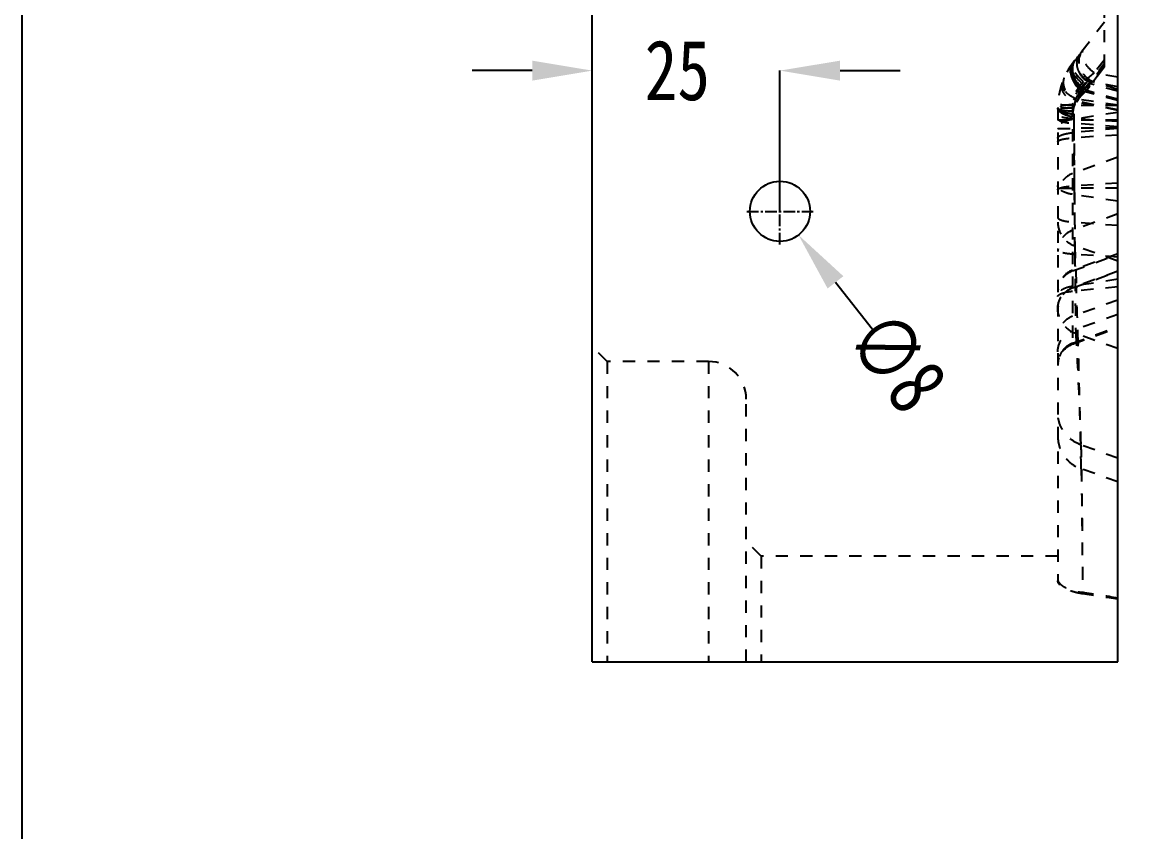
# Model space of a CAD drawing. Header units: millimetres. Extents: x 1803 to 4269, y -6912 to 1836.
# Drawn here: x 2590.7 to 2739.2, y -3318.1 to -3210.3 of the extents above; entities that cross this region are included whole.
import ezdxf

# ---------------------------------------------------------------- set-up
doc = ezdxf.new("R2010")
doc.units = ezdxf.units.MM
doc.header["$LTSCALE"] = 16.335
doc.header["$PDMODE"] = 3
doc.header["$PDSIZE"] = 0.3125
doc.linetypes.add('CENTER', pattern=[0.6, 0.375, -0.075, 0.075, -0.075])
doc.linetypes.add('HIDDEN', pattern=[0.2, 0.1, -0.1])
doc.layers.get('0').update_dxf_attribs({"linetype": 'CONTINUOUS'})
doc.layers.get('Defpoints').update_dxf_attribs({"linetype": 'CONTINUOUS'})
doc.layers.add('DEFAULT_2', color=8, linetype='HIDDEN')
doc.styles.get("Standard").update_dxf_attribs({"font": 'txt', "width": 0.8})
doc.dimstyles.new('11', dxfattribs={"dimtxt": 8, "dimasz": 8, "dimexe": 0, "dimexo": 0, "dimgap": 0, "dimtad": 0, "dimdsep": 46, "dimtxsty": 'Standard', "dimcen": 0, "dimclrd": 4, "dimclre": 4, "dimclrt": 6, "dimazin": 0, "dimtp": 0.01, "dimtm": 0.01, "dimtfac": 1, "dimtofl": 0, "dimtmove": 0, "dimatfit": 3, "dimfxl": 0, "dimtolj": 1, "dimarcsym": 0})

# ---------------------------------------------------------------- blocks, each defined once
blk = doc.blocks.new('*D346')
at = {"color": 4, "lineweight": -2}
blk.add_line((2703.89, -3251.22), (2698.96, -3244.92), dxfattribs=at)
at = {"color": 4}
blk.add_solid([(2700.01, -3244.1), (2697.91, -3245.74), (2694.03, -3238.61)], dxfattribs=at)
at = {"layer": 'Defpoints', "color": 0}
for p in [(2689.11, -3232.31), (2694.03, -3238.61)]:
    blk.add_point(p, dxfattribs=at)
at = {"color": 6, "insert": (2707.17, -3255.42), "char_height": 8, "attachment_point": 5, "rotation": 308.0093}
blk.add_mtext('\\A1;∅8', dxfattribs=at)
blk = doc.blocks.new('*D347')
at = {"color": 4, "lineweight": -2}
for p, q in [((2658.57, -3216.72), (2650.57, -3216.72)), ((2666.57, -3222.07), (2666.57, -3216.72)), ((2691.57, -3235.46), (2691.57, -3216.72)), ((2699.57, -3216.72), (2707.57, -3216.72))]:
    blk.add_line(p, q, dxfattribs=at)
at = {"color": 4}
for points in [[(2658.57, -3215.39), (2658.57, -3218.05), (2666.57, -3216.72)], [(2699.57, -3215.39), (2699.57, -3218.05), (2691.57, -3216.72)]]:
    blk.add_solid(points, dxfattribs=at)
at = {"layer": 'Defpoints', "color": 0}
for p in [(2666.57, -3216.72), (2666.57, -3222.07), (2691.57, -3235.46)]:
    blk.add_point(p, dxfattribs=at)
at = {"color": 6, "insert": (2677.9, -3216.72), "char_height": 8, "attachment_point": 5}
blk.add_mtext('\\A1;25', dxfattribs=at)

msp = doc.modelspace()

# ---------------------------------------------------------------- linework, layer by layer
at = {"color": 7, "linetype": 'Continuous'}
for p, q in [((2666.571, -3295.462), (2666.571, -3055.462)), ((2736.571, -3295.462), (2736.571, -3055.462)), ((2666.571, -3295.462), (2736.571, -3295.462))]:
    msp.add_line(p, q, dxfattribs=at)
at = {"color": 1, "linetype": 'CENTER', "ltscale": 0.248791}
for p, q in [((2691.571, -3239.862), (2691.571, -3231.062)), ((2687.171, -3235.462), (2695.971, -3235.462))]:
    msp.add_line(p, q, dxfattribs=at)
msp.add_lwpolyline([(2590.66, -2985.062), (3380.309, -2985.062), (3380.309, -3398.516), (2590.66, -3398.516)], close=True)
msp.add_circle((2691.571, -3235.462), 4)
at = {"layer": 'DEFAULT_2', "color": 8, "linetype": 'HIDDEN'}
for p, q in [((2734.771, -3216.217), (2734.771, -3208.753)), ((2734.771, -3210.284), (2730.667, -3215.58)), ((2734.771, -3215.265), (2732.012, -3218.825)), ((2732.012, -3219.264), (2734.771, -3215.704)), ((2734.771, -3216.099), (2732.213, -3219.531)), ((2734.771, -3215.925), (2732.811, -3218.454)), ((2734.771, -3216.205), (2732.418, -3219.384)), ((2733.221, -3218.217), (2734.771, -3216.217)), ((2736.571, -3217.603), (2733.415, -3217.025)), ((2736.571, -3218.857), (2732.57, -3218.122)), ((2736.571, -3219.458), (2732.811, -3218.454)), ((2736.571, -3219.237), (2733.221, -3218.217)), ((2736.571, -3221.339), (2730.966, -3220.489)), ((2736.571, -3220.705), (2732.213, -3219.531)), ((2736.571, -3220.543), (2732.418, -3219.384)), ((2728.571, -3221.705), (2728.571, -3284.671)), ((2730.545, -3221.705), (2728.571, -3221.705)), ((2730.545, -3221.258), (2730.545, -3253.078)), ((2736.571, -3221.383), (2730.552, -3221.383)), ((2736.571, -3221.945), (2730.899, -3220.914)), ((2736.571, -3222.037), (2731.134, -3220.741)), ((2736.571, -3223.332), (2728.571, -3223.332)), ((2736.571, -3222.279), (2730.545, -3223.227)), ((2736.571, -3223.509), (2730.711, -3223.139)), ((2736.571, -3224.216), (2730.545, -3223.735)), ((2736.571, -3224.42), (2730.545, -3224.988)), ((2736.571, -3224.406), (2730.701, -3224.406)), ((2736.571, -3225.309), (2730.545, -3225.69)), ((2736.571, -3228.269), (2730.545, -3230.435)), ((2736.571, -3231.708), (2730.545, -3232.089)), ((2736.571, -3232.36), (2730.755, -3232.36)), ((2736.571, -3234.122), (2730.545, -3233.208)), ((2736.571, -3235.813), (2730.545, -3237.994)), ((2736.571, -3237.37), (2730.545, -3236.89)), ((2736.571, -3241.141), (2730.545, -3243.307)), ((2730.545, -3243.397), (2736.571, -3241.204)), ((2736.571, -3242.084), (2730.82, -3240.049)), ((2730.82, -3240.049), (2730.95, -3243.257)), ((2736.571, -3241.558), (2730.85, -3241.196)), ((2736.571, -3243.439), (2730.545, -3245.62)), ((2730.545, -3245.66), (2736.571, -3243.466)), ((2730.95, -3243.257), (2730.955, -3243.386)), ((2730.955, -3243.386), (2731.035, -3245.489)), ((2736.571, -3244.503), (2730.545, -3245.451)), ((2736.571, -3245.527), (2730.545, -3246.095)), ((2731.035, -3245.489), (2731.04, -3245.645)), ((2736.571, -3247.278), (2730.545, -3249.444)), ((2736.571, -3249.189), (2730.545, -3251.363)), ((2730.535, -3253.162), (2736.571, -3250.942)), ((2730.545, -3253.04), (2736.571, -3250.824)), ((2730.545, -3253.078), (2736.571, -3250.861)), ((2736.571, -3253.75), (2730.963, -3251.736)), ((2730.545, -3253.04), (2730.535, -3253.162)), ((2730.535, -3253.162), (2730.545, -3253.078)), ((2731.281, -3252.895), (2731.289, -3253.144)), ((2668.572, -3255.462), (2666.571, -3253.461)), ((2668.572, -3255.462), (2668.571, -3295.462)), ((2682.071, -3255.462), (2668.572, -3255.462)), ((2682.071, -3255.462), (2682.071, -3295.462)), ((2687.071, -3295.462), (2687.071, -3260.462)), ((2736.571, -3268.336), (2731.637, -3266.565)), ((2736.571, -3271.491), (2731.687, -3269.762)), ((2689.071, -3281.412), (2687.071, -3279.412)), ((2689.071, -3281.412), (2689.071, -3295.462)), ((2728.571, -3281.412), (2689.071, -3281.412))]:
    msp.add_line(p, q, dxfattribs=at)
for centre, radius, start, end in [((2733.693, -3215.397), 2.283, 159.38126, 165.86437), ((2738.571, -3221.705), 10, 142.22432, 180), ((2774.362, -3266.5), 64.221, 129.61224, 131.25677), ((2729.853, -3218.538), 0.724, 160.04831, 165.52625), ((2737.545, -3223.113), 7, 142.22428, 161.69739), ((2775.471, -3269.047), 66.588, 130.11153, 130.74208), ((2769.656, -3264.104), 58.593, 128.45028, 129.97601), ((2770.51, -3264.844), 59.776, 129.09932, 130.09293), ((2737.545, -3222.879), 7, 160.03605, 180.00004), ((2737.568, -3223.566), 7.026, 142.25091, 156.29317), ((2737.546, -3221.705), 7.001, 177.35803, 179.99982), ((10051.893, -3175.78), 7321.335, 180.3706283, 180.5119468), ((5570.412, -3208.844), 2839.754, 180.313993, 180.474486), ((2731.56, -3240.801), 2.989, 109.83955, 179.93909), ((2731.917, -3236.865), 3.365, 230.30686, 232.33029), ((2731.571, -3246.216), 3, 110, 180), ((2731.571, -3248.479), 3, 110, 180), ((1620.29, -3286.182), 1111.49, 1.71617, 2.090091), ((2730.846, -3251.764), 5.664, 101.21271, 102.84249), ((2731.571, -3255.978), 3, 110.19351, 179.99999), ((2731.575, -3255.925), 3.027, 109.88921, 127.19472), ((1257.991, -3296.762), 1473.944, 1.049583, 1.695775), ((2682.071, -3260.462), 5, 0, 90), ((2731.542, -3255.876), 2.971, 162.41336, 179.93733), ((2681.409, -3618.873), 336.447, 80.56343, 81.3759), ((2671.186, -3692.23), 410.336, 80.83114, 81.49676)]:
    msp.add_arc(centre, radius, start, end, dxfattribs=at)
for points, knots in [([(2731.466, -3214.549), (2731.416, -3214.614), (2731.23, -3214.892), (2731.126, -3215.222), (2731.097, -3215.473)], [0, 0, 0, 0, 0.2451627, 1, 1, 1, 1]), ([(2733.415, -3217.025), (2733.104, -3216.789), (2732.557, -3216.271), (2731.994, -3215.387), (2731.763, -3214.508), (2731.924, -3213.958), (2732.07, -3213.769)], [0, 0, 0, 0, 0.3062168, 0.5836557, 0.812804, 1, 1, 1, 1]), ([(2732.092, -3219.655), (2731.709, -3219.421), (2731.029, -3218.843), (2730.371, -3217.745), (2730.184, -3216.571), (2730.456, -3215.852), (2730.667, -3215.58)], [0, 0, 0, 0, 0.2807205, 0.5467613, 0.7849202, 1, 1, 1, 1]), ([(2730.667, -3215.58), (2730.484, -3215.815), (2730.258, -3216.456), (2730.452, -3217.497), (2731.055, -3218.491), (2731.666, -3219.035), (2732.012, -3219.264)], [0, 0, 0, 0, 0.2066092, 0.4423248, 0.7120836, 1, 1, 1, 1]), ([(2730.667, -3215.58), (2730.541, -3215.742), (2730.409, -3215.992), (2730.336, -3216.258), (2730.321, -3216.326)], [0, 0, 0, 0, 0.744602, 1, 1, 1, 1]), ([(2730.362, -3216.392), (2730.368, -3216.316), (2730.411, -3216.027), (2730.535, -3215.75), (2730.667, -3215.58)], [0, 0, 0, 0, 0.2614545, 1, 1, 1, 1]), ([(2730.667, -3215.58), (2730.625, -3215.633), (2730.472, -3215.867), (2730.396, -3216.148), (2730.381, -3216.358)], [0, 0, 0, 0, 0.2424188, 1, 1, 1, 1]), ([(2732.012, -3218.22), (2731.744, -3217.993), (2731.378, -3217.634), (2730.977, -3217.107), (2730.628, -3216.544), (2730.433, -3215.881), (2730.667, -3215.58)], [0, 0, 0, 0, 0.3389498, 0.4931459, 0.6319287, 1, 1, 1, 1]), ([(2730.667, -3215.58), (2730.632, -3215.625), (2730.501, -3215.827), (2730.445, -3216.072), (2730.439, -3216.255)], [0, 0, 0, 0, 0.2397436, 1, 1, 1, 1]), ([(2730.8, -3215.408), (2730.671, -3215.575), (2730.535, -3215.831), (2730.458, -3216.104), (2730.442, -3216.175)], [0, 0, 0, 0, 0.7449465, 1, 1, 1, 1]), ([(2732.012, -3218.597), (2731.718, -3218.362), (2731.205, -3217.864), (2730.726, -3217.144), (2730.521, -3216.572), (2730.449, -3216.099), (2730.539, -3215.745), (2730.667, -3215.58)], [0, 0, 0, 0, 0.3164626, 0.5978146, 0.7183396, 0.8242161, 1, 1, 1, 1]), ([(2732.418, -3219.384), (2732.021, -3219.158), (2731.314, -3218.577), (2730.641, -3217.438), (2730.472, -3216.203), (2730.77, -3215.447), (2730.996, -3215.156)], [0, 0, 0, 0, 0.274662, 0.5379364, 0.7783941, 1, 1, 1, 1]), ([(2732.57, -3218.122), (2732.258, -3217.886), (2731.711, -3217.367), (2731.147, -3216.482), (2730.917, -3215.6), (2731.078, -3215.049), (2731.225, -3214.86)], [0, 0, 0, 0, 0.3059521, 0.5832837, 0.8125249, 1, 1, 1, 1]), ([(2731.097, -3215.473), (2731.086, -3215.56), (2731.067, -3215.928), (2731.137, -3216.299), (2731.228, -3216.563)], [0, 0, 0, 0, 0.240244, 1, 1, 1, 1]), ([(2731.431, -3215.788), (2731.421, -3215.707), (2731.392, -3215.391), (2731.422, -3215.069), (2731.479, -3214.84)], [0, 0, 0, 0, 0.255674, 1, 1, 1, 1]), ([(2733.221, -3218.217), (2732.751, -3217.974), (2731.93, -3217.283), (2731.5, -3216.289), (2731.431, -3215.788)], [0, 0, 0, 0, 0.5111519, 1, 1, 1, 1]), ([(2730.321, -3216.326), (2730.302, -3216.408), (2730.249, -3216.75), (2730.277, -3217.103), (2730.336, -3217.359)], [0, 0, 0, 0, 0.2411431, 1, 1, 1, 1]), ([(2730.336, -3217.359), (2730.351, -3217.424), (2730.421, -3217.688), (2730.528, -3217.943), (2730.625, -3218.126)], [0, 0, 0, 0, 0.2433901, 1, 1, 1, 1]), ([(2730.514, -3217.379), (2730.483, -3217.295), (2730.381, -3216.977), (2730.341, -3216.636), (2730.362, -3216.392)], [0, 0, 0, 0, 0.2657179, 1, 1, 1, 1]), ([(2730.381, -3216.358), (2730.375, -3216.434), (2730.373, -3216.76), (2730.45, -3217.082), (2730.539, -3217.314)], [0, 0, 0, 0, 0.2347918, 1, 1, 1, 1]), ([(2730.442, -3216.175), (2730.425, -3216.246), (2730.374, -3216.544), (2730.384, -3216.852), (2730.421, -3217.077)], [0, 0, 0, 0, 0.2430978, 1, 1, 1, 1]), ([(2730.421, -3217.077), (2730.434, -3217.156), (2730.501, -3217.479), (2730.624, -3217.789), (2730.741, -3218.009)], [0, 0, 0, 0, 0.2425768, 1, 1, 1, 1]), ([(2730.439, -3216.255), (2730.423, -3216.712), (2730.831, -3217.732), (2731.557, -3218.479), (2732.012, -3218.825)], [0, 0, 0, 0, 0.4445949, 1, 1, 1, 1]), ([(2732.012, -3219.203), (2731.84, -3219.087), (2731.217, -3218.597), (2730.718, -3217.928), (2730.514, -3217.379)], [0, 0, 0, 0, 0.2612675, 1, 1, 1, 1]), ([(2730.539, -3217.314), (2730.604, -3217.486), (2730.951, -3218.189), (2731.521, -3218.772), (2732.012, -3219.115)], [0, 0, 0, 0, 0.2343212, 1, 1, 1, 1]), ([(2731.228, -3216.563), (2731.294, -3216.752), (2731.644, -3217.51), (2732.27, -3218.128), (2732.811, -3218.454)], [0, 0, 0, 0, 0.2405722, 1, 1, 1, 1]), ([(2729.077, -3218.565), (2729.014, -3218.756), (2729.023, -3219.227), (2729.402, -3219.878), (2730.047, -3220.469), (2730.596, -3220.779), (2730.899, -3220.914)], [0, 0, 0, 0, 0.1881521, 0.4143728, 0.6889363, 1, 1, 1, 1]), ([(2729.167, -3218.823), (2729.156, -3218.783), (2729.121, -3218.63), (2729.123, -3218.468), (2729.151, -3218.357)], [0, 0, 0, 0, 0.2674197, 1, 1, 1, 1]), ([(2729.496, -3219.412), (2729.457, -3219.364), (2729.321, -3219.184), (2729.213, -3218.98), (2729.167, -3218.823)], [0, 0, 0, 0, 0.2750748, 1, 1, 1, 1]), ([(2729.413, -3217.689), (2729.306, -3217.934), (2729.228, -3218.525), (2729.548, -3219.399), (2730.207, -3220.18), (2730.805, -3220.577), (2731.134, -3220.741)], [0, 0, 0, 0, 0.2099673, 0.4445827, 0.7111246, 1, 1, 1, 1]), ([(2732.012, -3218.22), (2731.592, -3218.589), (2730.843, -3219.501), (2730.545, -3220.666), (2730.545, -3221.258)], [0, 0, 0, 0, 0.4856215, 1, 1, 1, 1]), ([(2732.012, -3218.597), (2731.624, -3218.931), (2730.916, -3219.763), (2730.588, -3220.826), (2730.552, -3221.383)], [0, 0, 0, 0, 0.4784343, 1, 1, 1, 1]), ([(2730.625, -3218.126), (2730.706, -3218.278), (2731.083, -3218.875), (2731.625, -3219.365), (2732.081, -3219.641)], [0, 0, 0, 0, 0.2439535, 1, 1, 1, 1]), ([(2730.741, -3218.009), (2730.822, -3218.163), (2731.201, -3218.766), (2731.751, -3219.258), (2732.213, -3219.531)], [0, 0, 0, 0, 0.2446662, 1, 1, 1, 1]), ([(2730.966, -3220.489), (2730.67, -3220.349), (2730.139, -3220.042), (2729.676, -3219.632), (2729.496, -3219.412)], [0, 0, 0, 0, 0.5355882, 1, 1, 1, 1]), ([(2732.012, -3219.115), (2731.606, -3219.456), (2730.85, -3220.343), (2730.545, -3221.498), (2730.545, -3222.105)], [0, 0, 0, 0, 0.4662155, 1, 1, 1, 1]), ([(2732.081, -3219.641), (2731.7, -3219.961), (2730.974, -3220.807), (2730.68, -3221.916), (2730.686, -3222.508)], [0, 0, 0, 0, 0.4567777, 1, 1, 1, 1]), ([(2732.092, -3219.655), (2731.713, -3219.973), (2730.992, -3220.815), (2730.7, -3221.918), (2730.706, -3222.505)], [0, 0, 0, 0, 0.4574936, 1, 1, 1, 1]), ([(2730.966, -3220.489), (2731.033, -3220.359), (2731.317, -3219.882), (2731.699, -3219.465), (2732.012, -3219.203)], [0, 0, 0, 0, 0.2643334, 1, 1, 1, 1]), ([(2730.545, -3221.258), (2730.278, -3221.274), (2729.803, -3221.31), (2729.171, -3221.414), (2728.794, -3221.505), (2728.571, -3221.639), (2728.571, -3221.705)], [0, 0, 0, 0, 0.3883875, 0.6984073, 0.9034889, 1, 1, 1, 1]), ([(2730.706, -3222.505), (2730.416, -3222.48), (2729.892, -3222.411), (2729.289, -3222.263), (2728.918, -3222.101), (2728.695, -3221.966), (2728.571, -3221.806), (2728.571, -3221.705)], [0, 0, 0, 0, 0.3671511, 0.6644115, 0.7803648, 0.8733256, 1, 1, 1, 1]), ([(2728.571, -3221.705), (2728.571, -3221.98), (2729.08, -3222.357), (2729.777, -3222.587), (2730.276, -3222.686), (2730.545, -3222.721)], [0, 0, 0, 0, 0.3559848, 0.6477754, 1, 1, 1, 1]), ([(2728.571, -3221.705), (2728.571, -3221.841), (2728.796, -3222.041), (2729.135, -3222.191), (2729.377, -3222.267), (2729.512, -3222.302)], [0, 0, 0, 0, 0.3520012, 0.6381402, 1, 1, 1, 1]), ([(2728.816, -3222.2), (2728.778, -3222.163), (2728.653, -3222.026), (2728.571, -3221.839), (2728.571, -3221.705)], [0, 0, 0, 0, 0.2854076, 1, 1, 1, 1]), ([(2728.571, -3221.705), (2728.571, -3221.741), (2728.661, -3221.823), (2728.753, -3221.853), (2728.816, -3221.874)], [0, 0, 0, 0, 0.3454975, 1, 1, 1, 1]), ([(2730.552, -3221.383), (2730.286, -3221.369), (2729.906, -3221.348), (2729.43, -3221.319), (2729.141, -3221.3), (2728.911, -3221.283), (2728.756, -3221.27), (2728.666, -3221.26), (2728.62, -3221.255), (2728.599, -3221.249), (2728.582, -3221.248), (2728.582, -3221.244)], [0, 0, 0, 0, 0.4046795, 0.5776415, 0.724637, 0.8426619, 0.9289338, 0.9595636, 0.981667, 0.9951268, 1, 1, 1, 1]), ([(2728.72, -3221.967), (2728.746, -3221.99), (2728.879, -3222.087), (2729.031, -3222.156), (2729.152, -3222.202)], [0, 0, 0, 0, 0.2096647, 1, 1, 1, 1]), ([(2728.816, -3221.874), (2728.861, -3221.889), (2729.089, -3221.952), (2729.324, -3221.99), (2729.512, -3222.015)], [0, 0, 0, 0, 0.1976307, 1, 1, 1, 1]), ([(2729.512, -3222.015), (2729.59, -3222.025), (2729.933, -3222.066), (2730.278, -3222.091), (2730.545, -3222.105)], [0, 0, 0, 0, 0.226504, 1, 1, 1, 1]), ([(2730.545, -3222.721), (2730.545, -3222.349), (2730.655, -3221.648), (2730.959, -3221.013), (2731.134, -3220.741)], [0, 0, 0, 0, 0.5345536, 1, 1, 1, 1]), ([(2730.899, -3220.914), (2730.845, -3221.028), (2730.64, -3221.524), (2730.545, -3222.066), (2730.545, -3222.476)], [0, 0, 0, 0, 0.2353074, 1, 1, 1, 1]), ([(2730.711, -3223.139), (2730.421, -3223.123), (2729.9, -3223.078), (2729.3, -3222.982), (2728.922, -3222.874), (2728.717, -3222.792), (2728.571, -3222.685), (2728.571, -3222.608)], [0, 0, 0, 0, 0.3849977, 0.6922578, 0.8087037, 0.8980165, 1, 1, 1, 1]), ([(2728.571, -3223.118), (2728.571, -3223.198), (2728.696, -3223.32), (2728.894, -3223.419), (2729.239, -3223.544), (2729.795, -3223.658), (2730.277, -3223.714), (2730.545, -3223.735)], [0, 0, 0, 0, 0.1130103, 0.2039317, 0.3201734, 0.6230241, 1, 1, 1, 1]), ([(2730.545, -3223.227), (2730.274, -3223.27), (2729.779, -3223.382), (2729.146, -3223.652), (2728.704, -3223.993), (2728.571, -3224.308), (2728.571, -3224.446)], [0, 0, 0, 0, 0.3335283, 0.6143882, 0.832109, 1, 1, 1, 1]), ([(2729.512, -3222.614), (2729.441, -3222.586), (2729.193, -3222.479), (2728.956, -3222.335), (2728.816, -3222.2)], [0, 0, 0, 0, 0.2836648, 1, 1, 1, 1]), ([(2729.152, -3222.202), (2729.371, -3222.285), (2729.88, -3222.413), (2730.399, -3222.482), (2730.686, -3222.508)], [0, 0, 0, 0, 0.4475593, 1, 1, 1, 1]), ([(2729.512, -3222.302), (2729.59, -3222.321), (2729.93, -3222.4), (2730.277, -3222.449), (2730.545, -3222.476)], [0, 0, 0, 0, 0.2284209, 1, 1, 1, 1]), ([(2730.545, -3222.879), (2730.451, -3222.865), (2730.101, -3222.803), (2729.755, -3222.709), (2729.512, -3222.614)], [0, 0, 0, 0, 0.2663286, 1, 1, 1, 1]), ([(2730.686, -3222.508), (2730.687, -3222.664), (2730.693, -3223.296), (2730.697, -3223.929), (2730.701, -3224.406)], [0, 0, 0, 0, 0.246101, 1, 1, 1, 1]), ([(2728.571, -3224.406), (2728.571, -3224.409), (2728.591, -3224.405), (2728.612, -3224.411), (2728.663, -3224.409), (2728.726, -3224.411), (2728.81, -3224.412), (2728.955, -3224.412), (2729.177, -3224.413), (2729.488, -3224.412), (2729.853, -3224.411), (2730.263, -3224.409), (2730.551, -3224.407), (2730.701, -3224.406)], [0, 0, 0, 0, 0.0045002, 0.017786, 0.039789, 0.0704132, 0.1095249, 0.1568509, 0.2749115, 0.4219529, 0.5946378, 0.7890936, 1, 1, 1, 1]), ([(2729.114, -3225.272), (2729.318, -3225.197), (2729.793, -3225.078), (2730.277, -3225.013), (2730.545, -3224.988)], [0, 0, 0, 0, 0.4471984, 1, 1, 1, 1]), ([(2728.571, -3225.718), (2728.571, -3225.627), (2728.687, -3225.484), (2728.892, -3225.363), (2729.034, -3225.302), (2729.114, -3225.272)], [0, 0, 0, 0, 0.3726836, 0.651122, 1, 1, 1, 1]), ([(2728.571, -3226.179), (2728.571, -3226.11), (2728.708, -3226.015), (2728.895, -3225.94), (2729.243, -3225.841), (2729.796, -3225.751), (2730.278, -3225.707), (2730.545, -3225.69)], [0, 0, 0, 0, 0.1004732, 0.1897008, 0.3062798, 0.6141717, 1, 1, 1, 1]), ([(2730.545, -3230.435), (2729.982, -3230.637), (2728.956, -3231.401), (2728.571, -3232.624), (2728.571, -3233.218)], [0, 0, 0, 0, 0.5017166, 1, 1, 1, 1]), ([(2728.71, -3232.41), (2728.688, -3232.381), (2728.613, -3232.269), (2728.571, -3232.132), (2728.571, -3232.034)], [0, 0, 0, 0, 0.2724556, 1, 1, 1, 1]), ([(2728.571, -3232.579), (2728.571, -3232.509), (2728.708, -3232.414), (2728.895, -3232.34), (2729.243, -3232.24), (2729.796, -3232.15), (2730.278, -3232.106), (2730.545, -3232.089)], [0, 0, 0, 0, 0.1004732, 0.1897008, 0.3062798, 0.6141717, 1, 1, 1, 1]), ([(2728.571, -3232.36), (2728.571, -3232.364), (2728.591, -3232.361), (2728.613, -3232.367), (2728.665, -3232.366), (2728.764, -3232.369), (2728.937, -3232.369), (2729.085, -3232.37), (2729.171, -3232.37)], [0, 0, 0, 0, 0.0165887, 0.0649599, 0.1449965, 0.2563692, 0.5706931, 1, 1, 1, 1]), ([(2730.545, -3233.208), (2730.155, -3233.149), (2729.499, -3232.991), (2728.881, -3232.636), (2728.71, -3232.41)], [0, 0, 0, 0, 0.5822302, 1, 1, 1, 1]), ([(2729.171, -3232.37), (2729.278, -3232.37), (2729.806, -3232.369), (2730.334, -3232.365), (2730.755, -3232.36)], [0, 0, 0, 0, 0.2027907, 1, 1, 1, 1]), ([(2730.755, -3232.36), (2730.764, -3233.991), (2730.785, -3236.553), (2730.796, -3239.116), (2730.82, -3240.049)], [0, 0, 0, 0, 0.6361096, 1, 1, 1, 1]), ([(2728.571, -3236.272), (2728.571, -3236.352), (2728.696, -3236.474), (2728.894, -3236.573), (2729.239, -3236.698), (2729.795, -3236.812), (2730.277, -3236.868), (2730.545, -3236.89)], [0, 0, 0, 0, 0.1130103, 0.2039317, 0.3201734, 0.6230241, 1, 1, 1, 1]), ([(2728.571, -3236.926), (2728.571, -3237.402), (2728.787, -3238.369), (2729.399, -3239.148), (2729.768, -3239.454)], [0, 0, 0, 0, 0.4982632, 1, 1, 1, 1]), ([(2730.85, -3241.196), (2730.542, -3241.18), (2729.986, -3241.133), (2729.347, -3241.032), (2728.945, -3240.916), (2728.726, -3240.829), (2728.571, -3240.713), (2728.571, -3240.631)], [0, 0, 0, 0, 0.3846746, 0.6916885, 0.8080824, 0.8974284, 1, 1, 1, 1]), ([(2730.85, -3241.196), (2730.859, -3242.449), (2730.875, -3244.767), (2730.9, -3247.863), (2730.93, -3250.123), (2730.946, -3251.319), (2730.963, -3251.736)], [0, 0, 0, 0, 0.3565546, 0.659775, 0.8811745, 1, 1, 1, 1]), ([(2730.545, -3243.307), (2729.982, -3243.509), (2728.956, -3244.273), (2728.571, -3245.496), (2728.571, -3246.09)], [0, 0, 0, 0, 0.5017166, 1, 1, 1, 1]), ([(2730.545, -3245.451), (2730.274, -3245.494), (2729.779, -3245.605), (2729.146, -3245.876), (2728.704, -3246.217), (2728.571, -3246.532), (2728.571, -3246.67)], [0, 0, 0, 0, 0.3335283, 0.6143882, 0.832109, 1, 1, 1, 1]), ([(2728.571, -3248.424), (2728.571, -3247.825), (2728.953, -3246.597), (2729.981, -3245.825), (2730.545, -3245.62)], [0, 0, 0, 0, 0.4992587, 1, 1, 1, 1]), ([(2728.571, -3246.825), (2728.571, -3246.686), (2728.823, -3246.49), (2729.181, -3246.348), (2729.442, -3246.275), (2729.587, -3246.242)], [0, 0, 0, 0, 0.3429031, 0.6322882, 1, 1, 1, 1]), ([(2729.745, -3246.208), (2729.807, -3246.196), (2730.072, -3246.148), (2730.34, -3246.114), (2730.545, -3246.095)], [0, 0, 0, 0, 0.235378, 1, 1, 1, 1]), ([(2730.963, -3251.736), (2730.28, -3251.492), (2729.036, -3250.568), (2728.571, -3249.087), (2728.571, -3248.367)], [0, 0, 0, 0, 0.5015119, 1, 1, 1, 1]), ([(2730.545, -3249.444), (2729.982, -3249.646), (2728.956, -3250.41), (2728.571, -3251.633), (2728.571, -3252.227)], [0, 0, 0, 0, 0.5017166, 1, 1, 1, 1]), ([(2728.571, -3254.158), (2728.571, -3253.562), (2728.954, -3252.336), (2729.981, -3251.567), (2730.545, -3251.363)], [0, 0, 0, 0, 0.4988343, 1, 1, 1, 1]), ([(2730.963, -3251.736), (2731.031, -3252.975), (2731.296, -3257.916), (2731.514, -3262.86), (2731.637, -3266.565)], [0, 0, 0, 0, 0.2508115, 1, 1, 1, 1]), ([(2730.545, -3253.04), (2729.982, -3253.242), (2728.956, -3254.006), (2728.571, -3255.229), (2728.571, -3255.824)], [0, 0, 0, 0, 0.5017166, 1, 1, 1, 1]), ([(2729.745, -3253.513), (2729.624, -3253.605), (2729.172, -3254.006), (2728.847, -3254.548), (2728.71, -3254.978)], [0, 0, 0, 0, 0.2520316, 1, 1, 1, 1]), ([(2731.637, -3266.565), (2731.194, -3266.406), (2730.351, -3265.952), (2729.356, -3264.926), (2728.717, -3263.652), (2728.571, -3262.712), (2728.571, -3262.245)], [0, 0, 0, 0, 0.2512575, 0.5015696, 0.7510182, 1, 1, 1, 1]), ([(2728.571, -3265.436), (2728.571, -3265.903), (2728.72, -3266.847), (2729.37, -3268.124), (2730.383, -3269.15), (2731.237, -3269.604), (2731.687, -3269.762)], [0, 0, 0, 0, 0.2477573, 0.4965934, 0.7473046, 1, 1, 1, 1]), ([(2731.637, -3266.565), (2731.668, -3267.343), (2731.706, -3269.589), (2731.771, -3273.833), (2731.825, -3279.609), (2731.851, -3283.919), (2731.859, -3286.23)], [0, 0, 0, 0, 0.118785, 0.342679, 0.6473925, 1, 1, 1, 1]), ([(2731.687, -3269.762), (2731.733, -3271.758), (2731.799, -3277.306), (2731.846, -3282.854), (2731.861, -3286.405)], [0, 0, 0, 0, 0.3598845, 1, 1, 1, 1]), ([(2728.571, -3284.497), (2728.571, -3284.682), (2728.747, -3284.982), (2729.098, -3285.28), (2729.659, -3285.627), (2730.587, -3285.982), (2731.406, -3286.161), (2731.859, -3286.23)], [0, 0, 0, 0, 0.1430307, 0.2402732, 0.3571388, 0.6472625, 1, 1, 1, 1]), ([(2731.861, -3286.405), (2731.41, -3286.337), (2730.592, -3286.161), (2729.664, -3285.809), (2729.1, -3285.462), (2728.747, -3285.162), (2728.571, -3284.858), (2728.571, -3284.671)], [0, 0, 0, 0, 0.3503887, 0.6405688, 0.7578593, 0.8556225, 1, 1, 1, 1])]:
    msp.add_open_spline(points, degree=3, knots=knots, dxfattribs=at)
for points in [[(2731.556, -3214.593), (2731.634, -3214.389), (2731.742, -3214.193), (2731.876, -3214.02)], [(2732.213, -3219.531), (2732.169, -3219.568), (2732.125, -3219.604), (2732.081, -3219.641)], [(2732.418, -3219.384), (2732.309, -3219.474), (2732.2, -3219.564), (2732.092, -3219.655)], [(2730.706, -3222.505), (2730.708, -3222.717), (2730.709, -3222.928), (2730.711, -3223.139)], [(2729.861, -3239.528), (2730.149, -3239.75), (2730.477, -3239.928), (2730.82, -3240.049)]]:
    msp.add_open_spline(points, degree=3, dxfattribs=at)

# ---------------------------------------------------------------- dimensions: what is measured, and where the dimension line sits
dim = msp.add_linear_dim(base=(2666.571, -3216.721), p1=(2691.571, -3235.462), p2=(2666.571, -3222.074), dimstyle='11', override={"dimfxl": 1.25, "dimarcsym": 1})
dim.commit()
dim.dimension.update_dxf_attribs({"geometry": '*D347', "text_midpoint": (2677.897, -3216.721), "dimtype": 160})
dim = msp.add_diameter_dim_2p(p1=(2689.108, -3232.31), p2=(2694.034, -3238.614), dimstyle='11', override={"dimfxl": 1.25, "dimarcsym": 1})
dim.commit()
dim.dimension.update_dxf_attribs({"geometry": '*D346', "text_midpoint": (2707.171, -3255.422)})

doc.saveas('drawing.dxf')
